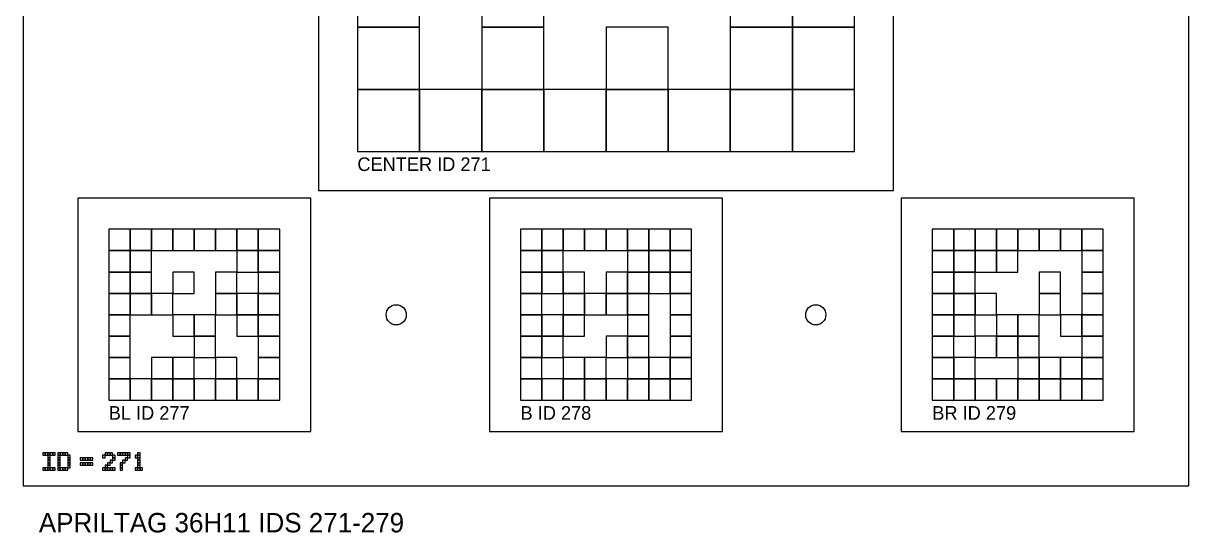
# Model space of a CAD drawing. Extents: x 0 to 1260, y -12 to 1580.
# Drawn here: x 960 to 1260, y -12.1 to 119 of the extents above; entities that cross this region are included whole.
import ezdxf

# ---------------------------------------------------------------- set-up
doc = ezdxf.new("R2010")
doc.units = 0
for name, color, linetype in [('BLACK_POCKET', 7, 'CONTINUOUS'), ('BOARD_TEXT', 7, 'CONTINUOUS'), ('CUT', 7, 'CONTINUOUS'), ('LABEL', 3, 'CONTINUOUS'), ('MOUNT_HOLE', 6, 'CONTINUOUS'), ('QUIET_ZONE', 5, 'CONTINUOUS'), ('TAG_BOUNDARY', 8, 'CONTINUOUS')]:
    doc.layers.add(name, color=color, linetype=linetype)

msp = doc.modelspace()

# ---------------------------------------------------------------- linework, layer by layer
at = {"layer": 'BLACK_POCKET'}
for p, q in [((1046, 134), (1046, 118)), ((1062, 118), (1062, 134)), ((1078, 134), (1078, 118)), ((1094, 118), (1094, 134)), ((1142, 134), (1142, 118)), ((1158, 118), (1158, 134)), ((1158, 134), (1158, 118)), ((1174, 118), (1174, 134)), ((1046, 118), (1062, 118)), ((1062, 118), (1046, 118)), ((1046, 118), (1046, 102)), ((1062, 102), (1062, 118)), ((1078, 118), (1094, 118)), ((1094, 118), (1078, 118)), ((1078, 118), (1078, 102)), ((1094, 102), (1094, 118)), ((1126, 118), (1110, 118)), ((1110, 118), (1110, 102)), ((1126, 102), (1126, 118)), ((1142, 118), (1158, 118)), ((1158, 118), (1142, 118)), ((1142, 118), (1142, 102)), ((1158, 118), (1174, 118)), ((1158, 102), (1158, 118)), ((1174, 118), (1158, 118)), ((1158, 118), (1158, 102)), ((1174, 102), (1174, 118)), ((1046, 102), (1062, 102)), ((1062, 102), (1046, 102)), ((1046, 102), (1046, 86)), ((1062, 86), (1062, 102)), ((1078, 102), (1062, 102)), ((1062, 102), (1062, 86)), ((1078, 102), (1094, 102)), ((1078, 86), (1078, 102)), ((1094, 102), (1078, 102)), ((1078, 102), (1078, 86)), ((1094, 86), (1094, 102)), ((1110, 102), (1094, 102)), ((1094, 102), (1094, 86)), ((1110, 102), (1126, 102)), ((1110, 86), (1110, 102)), ((1126, 102), (1110, 102)), ((1110, 102), (1110, 86)), ((1126, 86), (1126, 102)), ((1142, 102), (1126, 102)), ((1126, 102), (1126, 86)), ((1142, 102), (1158, 102)), ((1142, 86), (1142, 102)), ((1158, 102), (1142, 102)), ((1142, 102), (1142, 86)), ((1158, 102), (1174, 102)), ((1158, 86), (1158, 102)), ((1174, 102), (1158, 102)), ((1158, 102), (1158, 86)), ((1174, 86), (1174, 102)), ((1046, 86), (1062, 86)), ((1062, 86), (1078, 86)), ((1078, 86), (1094, 86)), ((1094, 86), (1110, 86)), ((1110, 86), (1126, 86)), ((1126, 86), (1142, 86)), ((1142, 86), (1158, 86)), ((1158, 86), (1174, 86)), ((987.5, 66), (982, 66)), ((982, 66), (982, 60.5)), ((987.5, 60.5), (987.5, 66)), ((993, 66), (987.5, 66)), ((987.5, 66), (987.5, 60.5)), ((993, 60.5), (993, 66)), ((998.5, 66), (993, 66)), ((993, 66), (993, 60.5)), ((998.5, 60.5), (998.5, 66)), ((1004, 66), (998.5, 66)), ((998.5, 66), (998.5, 60.5)), ((1004, 60.5), (1004, 66)), ((1009.5, 66), (1004, 66)), ((1004, 66), (1004, 60.5)), ((1009.5, 60.5), (1009.5, 66)), ((1015, 66), (1009.5, 66)), ((1009.5, 66), (1009.5, 60.5)), ((1015, 60.5), (1015, 66)), ((1020.5, 66), (1015, 66)), ((1015, 66), (1015, 60.5)), ((1020.5, 60.5), (1020.5, 66)), ((1026, 66), (1020.5, 66)), ((1020.5, 66), (1020.5, 60.5)), ((1026, 60.5), (1026, 66)), ((1093.5, 66), (1088, 66)), ((1088, 66), (1088, 60.5)), ((1093.5, 60.5), (1093.5, 66)), ((1099, 66), (1093.5, 66)), ((1093.5, 66), (1093.5, 60.5)), ((1099, 60.5), (1099, 66)), ((1104.5, 66), (1099, 66)), ((1099, 66), (1099, 60.5)), ((1104.5, 60.5), (1104.5, 66)), ((1110, 66), (1104.5, 66)), ((1104.5, 66), (1104.5, 60.5)), ((1110, 60.5), (1110, 66)), ((1115.5, 66), (1110, 66)), ((1110, 66), (1110, 60.5)), ((1115.5, 60.5), (1115.5, 66)), ((1121, 66), (1115.5, 66)), ((1115.5, 66), (1115.5, 60.5)), ((1121, 60.5), (1121, 66)), ((1126.5, 66), (1121, 66)), ((1121, 66), (1121, 60.5)), ((1126.5, 60.5), (1126.5, 66)), ((1132, 66), (1126.5, 66)), ((1126.5, 66), (1126.5, 60.5)), ((1132, 60.5), (1132, 66)), ((1199.5, 66), (1194, 66)), ((1194, 66), (1194, 60.5)), ((1199.5, 60.5), (1199.5, 66)), ((1205, 66), (1199.5, 66)), ((1199.5, 66), (1199.5, 60.5)), ((1205, 60.5), (1205, 66)), ((1210.5, 66), (1205, 66)), ((1205, 66), (1205, 60.5)), ((1210.5, 60.5), (1210.5, 66)), ((1216, 66), (1210.5, 66)), ((1210.5, 66), (1210.5, 60.5)), ((1216, 60.5), (1216, 66)), ((1221.5, 66), (1216, 66)), ((1216, 66), (1216, 60.5)), ((1221.5, 60.5), (1221.5, 66)), ((1227, 66), (1221.5, 66)), ((1221.5, 66), (1221.5, 60.5)), ((1227, 60.5), (1227, 66)), ((1232.5, 66), (1227, 66)), ((1227, 66), (1227, 60.5)), ((1232.5, 60.5), (1232.5, 66)), ((1238, 66), (1232.5, 66)), ((1232.5, 66), (1232.5, 60.5)), ((1238, 60.5), (1238, 66)), ((982, 60.5), (987.5, 60.5)), ((987.5, 60.5), (982, 60.5)), ((982, 60.5), (982, 55)), ((987.5, 60.5), (993, 60.5)), ((987.5, 55), (987.5, 60.5)), ((993, 60.5), (987.5, 60.5)), ((987.5, 60.5), (987.5, 55)), ((993, 60.5), (998.5, 60.5)), ((993, 55), (993, 60.5)), ((998.5, 60.5), (1004, 60.5)), ((1004, 60.5), (1009.5, 60.5)), ((1009.5, 60.5), (1015, 60.5)), ((1015, 60.5), (1020.5, 60.5)), ((1020.5, 60.5), (1015, 60.5)), ((1015, 60.5), (1015, 55)), ((1020.5, 60.5), (1026, 60.5)), ((1020.5, 55), (1020.5, 60.5)), ((1026, 60.5), (1020.5, 60.5)), ((1020.5, 60.5), (1020.5, 55)), ((1026, 55), (1026, 60.5)), ((1088, 60.5), (1093.5, 60.5)), ((1093.5, 60.5), (1088, 60.5)), ((1088, 60.5), (1088, 55)), ((1093.5, 60.5), (1099, 60.5)), ((1093.5, 55), (1093.5, 60.5)), ((1099, 60.5), (1093.5, 60.5)), ((1093.5, 60.5), (1093.5, 55)), ((1099, 60.5), (1104.5, 60.5)), ((1099, 55), (1099, 60.5)), ((1104.5, 60.5), (1110, 60.5)), ((1110, 60.5), (1115.5, 60.5)), ((1115.5, 60.5), (1121, 60.5)), ((1121, 60.5), (1115.5, 60.5)), ((1115.5, 60.5), (1115.5, 55)), ((1121, 60.5), (1126.5, 60.5)), ((1121, 55), (1121, 60.5)), ((1126.5, 60.5), (1121, 60.5)), ((1121, 60.5), (1121, 55)), ((1126.5, 60.5), (1132, 60.5)), ((1126.5, 55), (1126.5, 60.5)), ((1132, 60.5), (1126.5, 60.5)), ((1126.5, 60.5), (1126.5, 55)), ((1132, 55), (1132, 60.5)), ((1194, 60.5), (1199.5, 60.5)), ((1199.5, 60.5), (1194, 60.5)), ((1194, 60.5), (1194, 55)), ((1199.5, 60.5), (1205, 60.5)), ((1199.5, 55), (1199.5, 60.5)), ((1205, 60.5), (1199.5, 60.5)), ((1199.5, 60.5), (1199.5, 55)), ((1205, 60.5), (1210.5, 60.5)), ((1205, 55), (1205, 60.5)), ((1210.5, 60.5), (1205, 60.5)), ((1205, 60.5), (1205, 55)), ((1210.5, 60.5), (1216, 60.5)), ((1210.5, 55), (1210.5, 60.5)), ((1216, 60.5), (1210.5, 60.5)), ((1210.5, 60.5), (1210.5, 55)), ((1216, 60.5), (1221.5, 60.5)), ((1216, 55), (1216, 60.5)), ((1221.5, 60.5), (1227, 60.5)), ((1227, 60.5), (1232.5, 60.5)), ((1232.5, 60.5), (1238, 60.5)), ((1238, 60.5), (1232.5, 60.5)), ((1232.5, 60.5), (1232.5, 55)), ((1238, 55), (1238, 60.5)), ((982, 55), (987.5, 55)), ((987.5, 55), (982, 55)), ((982, 55), (982, 49.5)), ((987.5, 55), (993, 55)), ((987.5, 49.5), (987.5, 55)), ((993, 55), (987.5, 55)), ((987.5, 55), (987.5, 49.5)), ((993, 49.5), (993, 55)), ((1004, 55), (998.5, 55)), ((998.5, 55), (998.5, 49.5)), ((1004, 49.5), (1004, 55)), ((1015, 55), (1009.5, 55)), ((1009.5, 55), (1009.5, 49.5)), ((1015, 55), (1020.5, 55)), ((1015, 49.5), (1015, 55)), ((1020.5, 55), (1026, 55)), ((1026, 55), (1020.5, 55)), ((1020.5, 55), (1020.5, 49.5)), ((1026, 49.5), (1026, 55)), ((1088, 55), (1093.5, 55)), ((1093.5, 55), (1088, 55)), ((1088, 55), (1088, 49.5)), ((1093.5, 55), (1099, 55)), ((1093.5, 49.5), (1093.5, 55)), ((1099, 55), (1093.5, 55)), ((1093.5, 55), (1093.5, 49.5)), ((1099, 49.5), (1099, 55)), ((1104.5, 55), (1099, 55)), ((1099, 55), (1099, 49.5)), ((1104.5, 49.5), (1104.5, 55)), ((1115.5, 55), (1110, 55)), ((1110, 55), (1110, 49.5)), ((1115.5, 55), (1121, 55)), ((1115.5, 49.5), (1115.5, 55)), ((1121, 55), (1115.5, 55)), ((1115.5, 55), (1115.5, 49.5)), ((1121, 55), (1126.5, 55)), ((1121, 49.5), (1121, 55)), ((1126.5, 55), (1121, 55)), ((1121, 55), (1121, 49.5)), ((1126.5, 55), (1132, 55)), ((1126.5, 49.5), (1126.5, 55)), ((1132, 55), (1126.5, 55)), ((1126.5, 55), (1126.5, 49.5)), ((1132, 49.5), (1132, 55)), ((1194, 55), (1199.5, 55)), ((1199.5, 55), (1194, 55)), ((1194, 55), (1194, 49.5)), ((1199.5, 55), (1205, 55)), ((1199.5, 49.5), (1199.5, 55)), ((1205, 55), (1199.5, 55)), ((1199.5, 55), (1199.5, 49.5)), ((1205, 55), (1210.5, 55)), ((1205, 49.5), (1205, 55)), ((1210.5, 55), (1216, 55)), ((1227, 55), (1221.5, 55)), ((1221.5, 55), (1221.5, 49.5)), ((1227, 49.5), (1227, 55)), ((1232.5, 55), (1238, 55)), ((1238, 55), (1232.5, 55)), ((1232.5, 55), (1232.5, 49.5)), ((1238, 49.5), (1238, 55)), ((982, 49.5), (987.5, 49.5)), ((987.5, 49.5), (982, 49.5)), ((982, 49.5), (982, 44)), ((987.5, 49.5), (993, 49.5)), ((987.5, 44), (987.5, 49.5)), ((993, 49.5), (987.5, 49.5)), ((987.5, 49.5), (987.5, 44)), ((993, 44), (993, 49.5)), ((998.5, 49.5), (993, 49.5)), ((993, 49.5), (993, 44)), ((998.5, 49.5), (1004, 49.5)), ((998.5, 44), (998.5, 49.5)), ((1009.5, 49.5), (1015, 49.5)), ((1015, 49.5), (1009.5, 49.5)), ((1009.5, 49.5), (1009.5, 44)), ((1015, 44), (1015, 49.5)), ((1020.5, 49.5), (1015, 49.5)), ((1015, 49.5), (1015, 44)), ((1020.5, 49.5), (1026, 49.5)), ((1020.5, 44), (1020.5, 49.5)), ((1026, 49.5), (1020.5, 49.5)), ((1020.5, 49.5), (1020.5, 44)), ((1026, 44), (1026, 49.5)), ((1088, 49.5), (1093.5, 49.5)), ((1093.5, 49.5), (1088, 49.5)), ((1088, 49.5), (1088, 44)), ((1093.5, 49.5), (1099, 49.5)), ((1093.5, 44), (1093.5, 49.5)), ((1099, 49.5), (1104.5, 49.5)), ((1104.5, 49.5), (1099, 49.5)), ((1099, 49.5), (1099, 44)), ((1104.5, 44), (1104.5, 49.5)), ((1110, 49.5), (1104.5, 49.5)), ((1104.5, 49.5), (1104.5, 44)), ((1110, 49.5), (1115.5, 49.5)), ((1110, 44), (1110, 49.5)), ((1115.5, 49.5), (1110, 49.5)), ((1110, 49.5), (1110, 44)), ((1115.5, 49.5), (1121, 49.5)), ((1115.5, 44), (1115.5, 49.5)), ((1121, 49.5), (1115.5, 49.5)), ((1115.5, 49.5), (1115.5, 44)), ((1121, 49.5), (1126.5, 49.5)), ((1121, 44), (1121, 49.5)), ((1126.5, 49.5), (1132, 49.5)), ((1132, 49.5), (1126.5, 49.5)), ((1126.5, 49.5), (1126.5, 44)), ((1132, 44), (1132, 49.5)), ((1194, 49.5), (1199.5, 49.5)), ((1199.5, 49.5), (1194, 49.5)), ((1194, 49.5), (1194, 44)), ((1199.5, 49.5), (1205, 49.5)), ((1199.5, 44), (1199.5, 49.5)), ((1205, 49.5), (1199.5, 49.5)), ((1199.5, 49.5), (1199.5, 44)), ((1205, 44), (1205, 49.5)), ((1210.5, 49.5), (1205, 49.5)), ((1205, 49.5), (1205, 44)), ((1210.5, 44), (1210.5, 49.5)), ((1221.5, 49.5), (1227, 49.5)), ((1227, 49.5), (1221.5, 49.5)), ((1221.5, 49.5), (1221.5, 44)), ((1227, 44), (1227, 49.5)), ((1232.5, 49.5), (1238, 49.5)), ((1238, 49.5), (1232.5, 49.5)), ((1232.5, 49.5), (1232.5, 44)), ((1238, 44), (1238, 49.5)), ((982, 44), (987.5, 44)), ((987.5, 44), (982, 44)), ((982, 44), (982, 38.5)), ((987.5, 44), (993, 44)), ((987.5, 38.5), (987.5, 44)), ((993, 44), (998.5, 44)), ((1004, 44), (998.5, 44)), ((998.5, 44), (998.5, 38.5)), ((1004, 38.5), (1004, 44)), ((1009.5, 44), (1004, 44)), ((1004, 44), (1004, 38.5)), ((1009.5, 44), (1015, 44)), ((1009.5, 38.5), (1009.5, 44)), ((1015, 44), (1020.5, 44)), ((1020.5, 44), (1015, 44)), ((1015, 44), (1015, 38.5)), ((1020.5, 44), (1026, 44)), ((1020.5, 38.5), (1020.5, 44)), ((1026, 44), (1020.5, 44)), ((1020.5, 44), (1020.5, 38.5)), ((1026, 38.5), (1026, 44)), ((1088, 44), (1093.5, 44)), ((1093.5, 44), (1088, 44)), ((1088, 44), (1088, 38.5)), ((1093.5, 38.5), (1093.5, 44)), ((1099, 44), (1093.5, 44)), ((1093.5, 44), (1093.5, 38.5)), ((1099, 44), (1104.5, 44)), ((1099, 38.5), (1099, 44)), ((1104.5, 44), (1099, 44)), ((1099, 44), (1099, 38.5)), ((1104.5, 44), (1110, 44)), ((1104.5, 38.5), (1104.5, 44)), ((1110, 44), (1115.5, 44)), ((1115.5, 44), (1121, 44)), ((1121, 44), (1115.5, 44)), ((1115.5, 44), (1115.5, 38.5)), ((1121, 38.5), (1121, 44)), ((1126.5, 44), (1132, 44)), ((1132, 44), (1126.5, 44)), ((1126.5, 44), (1126.5, 38.5)), ((1132, 38.5), (1132, 44)), ((1194, 44), (1199.5, 44)), ((1199.5, 44), (1194, 44)), ((1194, 44), (1194, 38.5)), ((1199.5, 44), (1205, 44)), ((1199.5, 38.5), (1199.5, 44)), ((1205, 44), (1199.5, 44)), ((1199.5, 44), (1199.5, 38.5)), ((1205, 44), (1210.5, 44)), ((1205, 38.5), (1205, 44)), ((1216, 44), (1210.5, 44)), ((1210.5, 44), (1210.5, 38.5)), ((1216, 38.5), (1216, 44)), ((1221.5, 44), (1216, 44)), ((1216, 44), (1216, 38.5)), ((1221.5, 44), (1227, 44)), ((1221.5, 38.5), (1221.5, 44)), ((1232.5, 44), (1227, 44)), ((1227, 44), (1227, 38.5)), ((1232.5, 44), (1238, 44)), ((1232.5, 38.5), (1232.5, 44)), ((1238, 44), (1232.5, 44)), ((1232.5, 44), (1232.5, 38.5)), ((1238, 38.5), (1238, 44)), ((982, 38.5), (987.5, 38.5)), ((987.5, 38.5), (982, 38.5)), ((982, 38.5), (982, 33)), ((987.5, 33), (987.5, 38.5)), ((998.5, 38.5), (1004, 38.5)), ((1004, 38.5), (1009.5, 38.5)), ((1009.5, 38.5), (1004, 38.5)), ((1004, 38.5), (1004, 33)), ((1009.5, 33), (1009.5, 38.5)), ((1015, 38.5), (1020.5, 38.5)), ((1020.5, 38.5), (1026, 38.5)), ((1026, 38.5), (1020.5, 38.5)), ((1020.5, 38.5), (1020.5, 33)), ((1026, 33), (1026, 38.5)), ((1088, 38.5), (1093.5, 38.5)), ((1093.5, 38.5), (1088, 38.5)), ((1088, 38.5), (1088, 33)), ((1093.5, 38.5), (1099, 38.5)), ((1093.5, 33), (1093.5, 38.5)), ((1099, 38.5), (1093.5, 38.5)), ((1093.5, 38.5), (1093.5, 33)), ((1099, 38.5), (1104.5, 38.5)), ((1099, 33), (1099, 38.5)), ((1115.5, 38.5), (1110, 38.5)), ((1110, 38.5), (1110, 33)), ((1115.5, 38.5), (1121, 38.5)), ((1115.5, 33), (1115.5, 38.5)), ((1121, 38.5), (1115.5, 38.5)), ((1115.5, 38.5), (1115.5, 33)), ((1121, 33), (1121, 38.5)), ((1126.5, 38.5), (1132, 38.5)), ((1132, 38.5), (1126.5, 38.5)), ((1126.5, 38.5), (1126.5, 33)), ((1132, 33), (1132, 38.5)), ((1194, 38.5), (1199.5, 38.5)), ((1199.5, 38.5), (1194, 38.5)), ((1194, 38.5), (1194, 33)), ((1199.5, 38.5), (1205, 38.5)), ((1199.5, 33), (1199.5, 38.5)), ((1210.5, 38.5), (1205, 38.5)), ((1205, 38.5), (1205, 33)), ((1210.5, 38.5), (1216, 38.5)), ((1210.5, 33), (1210.5, 38.5)), ((1216, 38.5), (1210.5, 38.5)), ((1210.5, 38.5), (1210.5, 33)), ((1216, 38.5), (1221.5, 38.5)), ((1216, 33), (1216, 38.5)), ((1221.5, 38.5), (1216, 38.5)), ((1216, 38.5), (1216, 33)), ((1221.5, 33), (1221.5, 38.5)), ((1227, 38.5), (1232.5, 38.5)), ((1232.5, 38.5), (1238, 38.5)), ((1238, 38.5), (1232.5, 38.5)), ((1232.5, 38.5), (1232.5, 33)), ((1238, 33), (1238, 38.5)), ((982, 33), (987.5, 33)), ((987.5, 33), (982, 33)), ((982, 33), (982, 27.5)), ((987.5, 27.5), (987.5, 33)), ((998.5, 33), (993, 33)), ((993, 33), (993, 27.5)), ((998.5, 27.5), (998.5, 33)), ((1004, 33), (998.5, 33)), ((998.5, 33), (998.5, 27.5)), ((1004, 33), (1009.5, 33)), ((1004, 27.5), (1004, 33)), ((1015, 33), (1009.5, 33)), ((1009.5, 33), (1009.5, 27.5)), ((1015, 27.5), (1015, 33)), ((1020.5, 33), (1026, 33)), ((1026, 33), (1020.5, 33)), ((1020.5, 33), (1020.5, 27.5)), ((1026, 27.5), (1026, 33)), ((1088, 33), (1093.5, 33)), ((1093.5, 33), (1088, 33)), ((1088, 33), (1088, 27.5)), ((1093.5, 33), (1099, 33)), ((1093.5, 27.5), (1093.5, 33)), ((1104.5, 33), (1099, 33)), ((1099, 33), (1099, 27.5)), ((1104.5, 27.5), (1104.5, 33)), ((1110, 33), (1104.5, 33)), ((1104.5, 33), (1104.5, 27.5)), ((1110, 33), (1115.5, 33)), ((1110, 27.5), (1110, 33)), ((1115.5, 33), (1121, 33)), ((1121, 33), (1115.5, 33)), ((1115.5, 33), (1115.5, 27.5)), ((1121, 27.5), (1121, 33)), ((1126.5, 33), (1121, 33)), ((1121, 33), (1121, 27.5)), ((1126.5, 33), (1132, 33)), ((1126.5, 27.5), (1126.5, 33)), ((1132, 33), (1126.5, 33)), ((1126.5, 33), (1126.5, 27.5)), ((1132, 27.5), (1132, 33)), ((1194, 33), (1199.5, 33)), ((1199.5, 33), (1194, 33)), ((1194, 33), (1194, 27.5)), ((1199.5, 27.5), (1199.5, 33)), ((1205, 33), (1199.5, 33)), ((1199.5, 33), (1199.5, 27.5)), ((1205, 33), (1210.5, 33)), ((1205, 27.5), (1205, 33)), ((1210.5, 33), (1216, 33)), ((1216, 33), (1221.5, 33)), ((1221.5, 33), (1216, 33)), ((1216, 33), (1216, 27.5)), ((1221.5, 27.5), (1221.5, 33)), ((1227, 33), (1221.5, 33)), ((1221.5, 33), (1221.5, 27.5)), ((1227, 27.5), (1227, 33)), ((1232.5, 33), (1227, 33)), ((1227, 33), (1227, 27.5)), ((1232.5, 33), (1238, 33)), ((1232.5, 27.5), (1232.5, 33)), ((1238, 33), (1232.5, 33)), ((1232.5, 33), (1232.5, 27.5)), ((1238, 27.5), (1238, 33)), ((982, 27.5), (987.5, 27.5)), ((987.5, 27.5), (982, 27.5)), ((982, 27.5), (982, 22)), ((987.5, 22), (987.5, 27.5)), ((993, 27.5), (987.5, 27.5)), ((987.5, 27.5), (987.5, 22)), ((993, 27.5), (998.5, 27.5)), ((993, 22), (993, 27.5)), ((998.5, 27.5), (993, 27.5)), ((993, 27.5), (993, 22)), ((998.5, 27.5), (1004, 27.5)), ((998.5, 22), (998.5, 27.5)), ((1004, 27.5), (998.5, 27.5)), ((998.5, 27.5), (998.5, 22)), ((1004, 22), (1004, 27.5)), ((1009.5, 27.5), (1004, 27.5)), ((1004, 27.5), (1004, 22)), ((1009.5, 27.5), (1015, 27.5)), ((1009.5, 22), (1009.5, 27.5)), ((1015, 27.5), (1009.5, 27.5)), ((1009.5, 27.5), (1009.5, 22)), ((1015, 22), (1015, 27.5)), ((1020.5, 27.5), (1015, 27.5)), ((1015, 27.5), (1015, 22)), ((1020.5, 27.5), (1026, 27.5)), ((1020.5, 22), (1020.5, 27.5)), ((1026, 27.5), (1020.5, 27.5)), ((1020.5, 27.5), (1020.5, 22)), ((1026, 22), (1026, 27.5)), ((1088, 27.5), (1093.5, 27.5)), ((1093.5, 27.5), (1088, 27.5)), ((1088, 27.5), (1088, 22)), ((1093.5, 22), (1093.5, 27.5)), ((1099, 27.5), (1093.5, 27.5)), ((1093.5, 27.5), (1093.5, 22)), ((1099, 27.5), (1104.5, 27.5)), ((1099, 22), (1099, 27.5)), ((1104.5, 27.5), (1099, 27.5)), ((1099, 27.5), (1099, 22)), ((1104.5, 27.5), (1110, 27.5)), ((1104.5, 22), (1104.5, 27.5)), ((1110, 27.5), (1104.5, 27.5)), ((1104.5, 27.5), (1104.5, 22)), ((1110, 22), (1110, 27.5)), ((1115.5, 27.5), (1110, 27.5)), ((1110, 27.5), (1110, 22)), ((1115.5, 27.5), (1121, 27.5)), ((1115.5, 22), (1115.5, 27.5)), ((1121, 27.5), (1115.5, 27.5)), ((1115.5, 27.5), (1115.5, 22)), ((1121, 27.5), (1126.5, 27.5)), ((1121, 22), (1121, 27.5)), ((1126.5, 27.5), (1121, 27.5)), ((1121, 27.5), (1121, 22)), ((1126.5, 27.5), (1132, 27.5)), ((1126.5, 22), (1126.5, 27.5)), ((1132, 27.5), (1126.5, 27.5)), ((1126.5, 27.5), (1126.5, 22)), ((1132, 22), (1132, 27.5)), ((1194, 27.5), (1199.5, 27.5)), ((1199.5, 27.5), (1194, 27.5)), ((1194, 27.5), (1194, 22)), ((1199.5, 27.5), (1205, 27.5)), ((1199.5, 22), (1199.5, 27.5)), ((1205, 27.5), (1199.5, 27.5)), ((1199.5, 27.5), (1199.5, 22)), ((1205, 22), (1205, 27.5)), ((1210.5, 27.5), (1205, 27.5)), ((1205, 27.5), (1205, 22)), ((1210.5, 22), (1210.5, 27.5)), ((1216, 27.5), (1210.5, 27.5)), ((1210.5, 27.5), (1210.5, 22)), ((1216, 27.5), (1221.5, 27.5)), ((1216, 22), (1216, 27.5)), ((1221.5, 27.5), (1216, 27.5)), ((1216, 27.5), (1216, 22)), ((1221.5, 27.5), (1227, 27.5)), ((1221.5, 22), (1221.5, 27.5)), ((1227, 27.5), (1221.5, 27.5)), ((1221.5, 27.5), (1221.5, 22)), ((1227, 27.5), (1232.5, 27.5)), ((1227, 22), (1227, 27.5)), ((1232.5, 27.5), (1227, 27.5)), ((1227, 27.5), (1227, 22)), ((1232.5, 27.5), (1238, 27.5)), ((1232.5, 22), (1232.5, 27.5)), ((1238, 27.5), (1232.5, 27.5)), ((1232.5, 27.5), (1232.5, 22)), ((1238, 22), (1238, 27.5)), ((982, 22), (987.5, 22)), ((987.5, 22), (993, 22)), ((993, 22), (998.5, 22)), ((998.5, 22), (1004, 22)), ((1004, 22), (1009.5, 22)), ((1009.5, 22), (1015, 22)), ((1015, 22), (1020.5, 22)), ((1020.5, 22), (1026, 22)), ((1088, 22), (1093.5, 22)), ((1093.5, 22), (1099, 22)), ((1099, 22), (1104.5, 22)), ((1104.5, 22), (1110, 22)), ((1110, 22), (1115.5, 22)), ((1115.5, 22), (1121, 22)), ((1121, 22), (1126.5, 22)), ((1126.5, 22), (1132, 22)), ((1194, 22), (1199.5, 22)), ((1199.5, 22), (1205, 22)), ((1205, 22), (1210.5, 22)), ((1210.5, 22), (1216, 22)), ((1216, 22), (1221.5, 22)), ((1221.5, 22), (1227, 22)), ((1227, 22), (1232.5, 22)), ((1232.5, 22), (1238, 22))]:
    msp.add_line(p, q, dxfattribs=at)
at = {"layer": 'BOARD_TEXT'}
for p, q in [((965.642857, 8.5), (965, 8.5)), ((965, 8.5), (965, 7.857143)), ((965, 7.857143), (965.642857, 7.857143)), ((965.642857, 7.857143), (965.642857, 8.5)), ((966.285714, 8.5), (965.642857, 8.5)), ((965.642857, 8.5), (965.642857, 7.857143)), ((965.642857, 7.857143), (966.285714, 7.857143)), ((966.285714, 7.857143), (966.285714, 8.5)), ((966.928571, 8.5), (966.285714, 8.5)), ((966.285714, 8.5), (966.285714, 7.857143)), ((966.285714, 7.857143), (966.928571, 7.857143)), ((966.928571, 7.857143), (966.285714, 7.857143)), ((966.285714, 7.857143), (966.285714, 7.214286)), ((966.285714, 7.214286), (966.928571, 7.214286)), ((966.928571, 7.214286), (966.285714, 7.214286)), ((966.285714, 7.214286), (966.285714, 6.571429)), ((966.285714, 6.571429), (966.928571, 6.571429)), ((966.928571, 6.571429), (966.285714, 6.571429)), ((966.285714, 6.571429), (966.285714, 5.928571)), ((966.928571, 7.857143), (966.928571, 8.5)), ((967.571429, 8.5), (966.928571, 8.5)), ((966.928571, 8.5), (966.928571, 7.857143)), ((966.928571, 7.857143), (967.571429, 7.857143)), ((966.928571, 7.214286), (966.928571, 7.857143)), ((966.928571, 6.571429), (966.928571, 7.214286)), ((966.928571, 5.928571), (966.928571, 6.571429)), ((967.571429, 7.857143), (967.571429, 8.5)), ((968.214286, 8.5), (967.571429, 8.5)), ((967.571429, 8.5), (967.571429, 7.857143)), ((967.571429, 7.857143), (968.214286, 7.857143)), ((968.214286, 7.857143), (968.214286, 8.5)), ((969.5, 8.5), (968.857143, 8.5)), ((968.857143, 8.5), (968.857143, 7.857143)), ((968.857143, 7.857143), (969.5, 7.857143)), ((969.5, 7.857143), (968.857143, 7.857143)), ((968.857143, 7.857143), (968.857143, 7.214286)), ((968.857143, 7.214286), (969.5, 7.214286)), ((969.5, 7.214286), (968.857143, 7.214286)), ((968.857143, 7.214286), (968.857143, 6.571429)), ((968.857143, 6.571429), (969.5, 6.571429)), ((969.5, 6.571429), (968.857143, 6.571429)), ((968.857143, 6.571429), (968.857143, 5.928571)), ((969.5, 7.857143), (969.5, 8.5)), ((970.142857, 8.5), (969.5, 8.5)), ((969.5, 8.5), (969.5, 7.857143)), ((969.5, 7.857143), (970.142857, 7.857143)), ((969.5, 7.214286), (969.5, 7.857143)), ((969.5, 6.571429), (969.5, 7.214286)), ((969.5, 5.928571), (969.5, 6.571429)), ((970.142857, 7.857143), (970.142857, 8.5)), ((970.785714, 8.5), (970.142857, 8.5)), ((970.142857, 8.5), (970.142857, 7.857143)), ((970.142857, 7.857143), (970.785714, 7.857143)), ((970.785714, 7.857143), (970.785714, 8.5)), ((971.428571, 8.5), (970.785714, 8.5)), ((970.785714, 8.5), (970.785714, 7.857143)), ((970.785714, 7.857143), (971.428571, 7.857143)), ((971.428571, 7.857143), (971.428571, 8.5)), ((972.071429, 7.857143), (971.428571, 7.857143)), ((971.428571, 7.857143), (971.428571, 7.214286)), ((971.428571, 7.214286), (972.071429, 7.214286)), ((972.071429, 7.214286), (971.428571, 7.214286)), ((971.428571, 7.214286), (971.428571, 6.571429)), ((971.428571, 6.571429), (972.071429, 6.571429)), ((972.071429, 6.571429), (971.428571, 6.571429)), ((971.428571, 6.571429), (971.428571, 5.928571)), ((972.071429, 7.214286), (972.071429, 7.857143)), ((972.071429, 6.571429), (972.071429, 7.214286)), ((972.071429, 5.928571), (972.071429, 6.571429)), ((975.285714, 7.214286), (974.642857, 7.214286)), ((974.642857, 7.214286), (974.642857, 6.571429)), ((974.642857, 6.571429), (975.285714, 6.571429)), ((975.285714, 6.571429), (975.285714, 7.214286)), ((975.928571, 7.214286), (975.285714, 7.214286)), ((975.285714, 7.214286), (975.285714, 6.571429)), ((975.285714, 6.571429), (975.928571, 6.571429)), ((975.928571, 6.571429), (975.928571, 7.214286)), ((976.571429, 7.214286), (975.928571, 7.214286)), ((975.928571, 7.214286), (975.928571, 6.571429)), ((975.928571, 6.571429), (976.571429, 6.571429)), ((976.571429, 6.571429), (976.571429, 7.214286)), ((977.214286, 7.214286), (976.571429, 7.214286)), ((976.571429, 7.214286), (976.571429, 6.571429)), ((976.571429, 6.571429), (977.214286, 6.571429)), ((977.214286, 6.571429), (977.214286, 7.214286)), ((977.857143, 7.214286), (977.214286, 7.214286)), ((977.214286, 7.214286), (977.214286, 6.571429)), ((977.214286, 6.571429), (977.857143, 6.571429)), ((977.857143, 6.571429), (977.857143, 7.214286)), ((981.071429, 7.857143), (980.428571, 7.857143)), ((980.428571, 7.857143), (980.428571, 7.214286)), ((980.428571, 7.214286), (981.071429, 7.214286)), ((981.714286, 8.5), (981.071429, 8.5)), ((981.071429, 8.5), (981.071429, 7.857143)), ((981.071429, 7.857143), (981.714286, 7.857143)), ((981.071429, 7.214286), (981.071429, 7.857143)), ((981.714286, 7.857143), (981.714286, 8.5)), ((982.357143, 8.5), (981.714286, 8.5)), ((981.714286, 8.5), (981.714286, 7.857143)), ((981.714286, 7.857143), (982.357143, 7.857143)), ((982.357143, 7.857143), (982.357143, 8.5)), ((983, 8.5), (982.357143, 8.5)), ((982.357143, 8.5), (982.357143, 7.857143)), ((982.357143, 7.857143), (983, 7.857143)), ((983, 6.571429), (982.357143, 6.571429)), ((982.357143, 6.571429), (982.357143, 5.928571)), ((983, 7.857143), (983, 8.5)), ((983.642857, 7.857143), (983, 7.857143)), ((983, 7.857143), (983, 7.214286)), ((983, 7.214286), (983.642857, 7.214286)), ((983.642857, 7.214286), (983, 7.214286)), ((983, 7.214286), (983, 6.571429)), ((983, 6.571429), (983.642857, 6.571429)), ((983, 5.928571), (983, 6.571429)), ((983.642857, 7.214286), (983.642857, 7.857143)), ((983.642857, 6.571429), (983.642857, 7.214286)), ((984.928571, 8.5), (984.285714, 8.5)), ((984.285714, 8.5), (984.285714, 7.857143)), ((984.285714, 7.857143), (984.928571, 7.857143)), ((984.928571, 7.857143), (984.928571, 8.5)), ((985.571429, 8.5), (984.928571, 8.5)), ((984.928571, 8.5), (984.928571, 7.857143)), ((984.928571, 7.857143), (985.571429, 7.857143)), ((985.571429, 7.857143), (985.571429, 8.5)), ((986.214286, 8.5), (985.571429, 8.5)), ((985.571429, 8.5), (985.571429, 7.857143)), ((985.571429, 7.857143), (986.214286, 7.857143)), ((986.214286, 6.571429), (985.571429, 6.571429)), ((985.571429, 6.571429), (985.571429, 5.928571)), ((986.214286, 7.857143), (986.214286, 8.5)), ((986.857143, 8.5), (986.214286, 8.5)), ((986.214286, 8.5), (986.214286, 7.857143)), ((986.214286, 7.857143), (986.857143, 7.857143)), ((986.857143, 7.214286), (986.214286, 7.214286)), ((986.214286, 7.214286), (986.214286, 6.571429)), ((986.214286, 6.571429), (986.857143, 6.571429)), ((986.214286, 5.928571), (986.214286, 6.571429)), ((986.857143, 7.857143), (986.857143, 8.5)), ((987.5, 8.5), (986.857143, 8.5)), ((986.857143, 8.5), (986.857143, 7.857143)), ((986.857143, 7.857143), (987.5, 7.857143)), ((987.5, 7.857143), (986.857143, 7.857143)), ((986.857143, 7.857143), (986.857143, 7.214286)), ((986.857143, 7.214286), (987.5, 7.214286)), ((986.857143, 6.571429), (986.857143, 7.214286)), ((987.5, 7.857143), (987.5, 8.5)), ((987.5, 7.214286), (987.5, 7.857143)), ((989.428571, 7.857143), (988.785714, 7.857143)), ((988.785714, 7.857143), (988.785714, 7.214286)), ((988.785714, 7.214286), (989.428571, 7.214286)), ((990.071429, 8.5), (989.428571, 8.5)), ((989.428571, 8.5), (989.428571, 7.857143)), ((989.428571, 7.857143), (990.071429, 7.857143)), ((989.428571, 7.214286), (989.428571, 7.857143)), ((990.071429, 7.857143), (989.428571, 7.857143)), ((989.428571, 7.857143), (989.428571, 7.214286)), ((989.428571, 7.214286), (990.071429, 7.214286)), ((990.071429, 7.214286), (989.428571, 7.214286)), ((989.428571, 7.214286), (989.428571, 6.571429)), ((989.428571, 6.571429), (990.071429, 6.571429)), ((990.071429, 6.571429), (989.428571, 6.571429)), ((989.428571, 6.571429), (989.428571, 5.928571)), ((990.071429, 7.857143), (990.071429, 8.5)), ((990.071429, 7.214286), (990.071429, 7.857143)), ((990.071429, 6.571429), (990.071429, 7.214286)), ((990.071429, 5.928571), (990.071429, 6.571429)), ((965.642857, 4.642857), (965, 4.642857)), ((965, 4.642857), (965, 4)), ((965, 4), (965.642857, 4)), ((965.642857, 4), (965.642857, 4.642857)), ((966.285714, 4.642857), (965.642857, 4.642857)), ((965.642857, 4.642857), (965.642857, 4)), ((965.642857, 4), (966.285714, 4)), ((966.285714, 5.928571), (966.928571, 5.928571)), ((966.928571, 5.928571), (966.285714, 5.928571)), ((966.285714, 5.928571), (966.285714, 5.285714)), ((966.285714, 5.285714), (966.928571, 5.285714)), ((966.928571, 5.285714), (966.285714, 5.285714)), ((966.285714, 5.285714), (966.285714, 4.642857)), ((966.285714, 4.642857), (966.928571, 4.642857)), ((966.285714, 4), (966.285714, 4.642857)), ((966.928571, 4.642857), (966.285714, 4.642857)), ((966.285714, 4.642857), (966.285714, 4)), ((966.285714, 4), (966.928571, 4)), ((966.928571, 5.285714), (966.928571, 5.928571)), ((966.928571, 4.642857), (966.928571, 5.285714)), ((966.928571, 4), (966.928571, 4.642857)), ((967.571429, 4.642857), (966.928571, 4.642857)), ((966.928571, 4.642857), (966.928571, 4)), ((966.928571, 4), (967.571429, 4)), ((967.571429, 4), (967.571429, 4.642857)), ((968.214286, 4.642857), (967.571429, 4.642857)), ((967.571429, 4.642857), (967.571429, 4)), ((967.571429, 4), (968.214286, 4)), ((968.214286, 4), (968.214286, 4.642857)), ((968.857143, 5.928571), (969.5, 5.928571)), ((969.5, 5.928571), (968.857143, 5.928571)), ((968.857143, 5.928571), (968.857143, 5.285714)), ((968.857143, 5.285714), (969.5, 5.285714)), ((969.5, 5.285714), (968.857143, 5.285714)), ((968.857143, 5.285714), (968.857143, 4.642857)), ((968.857143, 4.642857), (969.5, 4.642857)), ((969.5, 4.642857), (968.857143, 4.642857)), ((968.857143, 4.642857), (968.857143, 4)), ((968.857143, 4), (969.5, 4)), ((969.5, 5.285714), (969.5, 5.928571)), ((969.5, 4.642857), (969.5, 5.285714)), ((969.5, 4), (969.5, 4.642857)), ((970.142857, 4.642857), (969.5, 4.642857)), ((969.5, 4.642857), (969.5, 4)), ((969.5, 4), (970.142857, 4)), ((970.142857, 4), (970.142857, 4.642857)), ((970.785714, 4.642857), (970.142857, 4.642857)), ((970.142857, 4.642857), (970.142857, 4)), ((970.142857, 4), (970.785714, 4)), ((970.785714, 4), (970.785714, 4.642857)), ((971.428571, 4.642857), (970.785714, 4.642857)), ((970.785714, 4.642857), (970.785714, 4)), ((970.785714, 4), (971.428571, 4)), ((971.428571, 5.928571), (972.071429, 5.928571)), ((972.071429, 5.928571), (971.428571, 5.928571)), ((971.428571, 5.928571), (971.428571, 5.285714)), ((971.428571, 5.285714), (972.071429, 5.285714)), ((972.071429, 5.285714), (971.428571, 5.285714)), ((971.428571, 5.285714), (971.428571, 4.642857)), ((971.428571, 4.642857), (972.071429, 4.642857)), ((971.428571, 4), (971.428571, 4.642857)), ((972.071429, 5.285714), (972.071429, 5.928571)), ((972.071429, 4.642857), (972.071429, 5.285714)), ((975.285714, 5.928571), (974.642857, 5.928571)), ((974.642857, 5.928571), (974.642857, 5.285714)), ((974.642857, 5.285714), (975.285714, 5.285714)), ((975.285714, 5.285714), (975.285714, 5.928571)), ((975.928571, 5.928571), (975.285714, 5.928571)), ((975.285714, 5.928571), (975.285714, 5.285714)), ((975.285714, 5.285714), (975.928571, 5.285714)), ((975.928571, 5.285714), (975.928571, 5.928571)), ((976.571429, 5.928571), (975.928571, 5.928571)), ((975.928571, 5.928571), (975.928571, 5.285714)), ((975.928571, 5.285714), (976.571429, 5.285714)), ((976.571429, 5.285714), (976.571429, 5.928571)), ((977.214286, 5.928571), (976.571429, 5.928571)), ((976.571429, 5.928571), (976.571429, 5.285714)), ((976.571429, 5.285714), (977.214286, 5.285714)), ((977.214286, 5.285714), (977.214286, 5.928571)), ((977.857143, 5.928571), (977.214286, 5.928571)), ((977.214286, 5.928571), (977.214286, 5.285714)), ((977.214286, 5.285714), (977.857143, 5.285714)), ((977.857143, 5.285714), (977.857143, 5.928571)), ((981.071429, 4.642857), (980.428571, 4.642857)), ((980.428571, 4.642857), (980.428571, 4)), ((980.428571, 4), (981.071429, 4)), ((981.714286, 5.285714), (981.071429, 5.285714)), ((981.071429, 5.285714), (981.071429, 4.642857)), ((981.071429, 4.642857), (981.714286, 4.642857)), ((981.071429, 4), (981.071429, 4.642857)), ((981.714286, 4.642857), (981.071429, 4.642857)), ((981.071429, 4.642857), (981.071429, 4)), ((981.071429, 4), (981.714286, 4)), ((982.357143, 5.928571), (981.714286, 5.928571)), ((981.714286, 5.928571), (981.714286, 5.285714)), ((981.714286, 5.285714), (982.357143, 5.285714)), ((981.714286, 4.642857), (981.714286, 5.285714)), ((981.714286, 4), (981.714286, 4.642857)), ((982.357143, 4.642857), (981.714286, 4.642857)), ((981.714286, 4.642857), (981.714286, 4)), ((981.714286, 4), (982.357143, 4)), ((982.357143, 5.928571), (983, 5.928571)), ((982.357143, 5.285714), (982.357143, 5.928571)), ((982.357143, 4), (982.357143, 4.642857)), ((983, 4.642857), (982.357143, 4.642857)), ((982.357143, 4.642857), (982.357143, 4)), ((982.357143, 4), (983, 4)), ((983, 4), (983, 4.642857)), ((983.642857, 4.642857), (983, 4.642857)), ((983, 4.642857), (983, 4)), ((983, 4), (983.642857, 4)), ((983.642857, 4), (983.642857, 4.642857)), ((985.571429, 5.928571), (984.928571, 5.928571)), ((984.928571, 5.928571), (984.928571, 5.285714)), ((984.928571, 5.285714), (985.571429, 5.285714)), ((985.571429, 5.285714), (984.928571, 5.285714)), ((984.928571, 5.285714), (984.928571, 4.642857)), ((984.928571, 4.642857), (985.571429, 4.642857)), ((985.571429, 4.642857), (984.928571, 4.642857)), ((984.928571, 4.642857), (984.928571, 4)), ((984.928571, 4), (985.571429, 4)), ((985.571429, 5.928571), (986.214286, 5.928571)), ((985.571429, 5.285714), (985.571429, 5.928571)), ((985.571429, 4.642857), (985.571429, 5.285714)), ((985.571429, 4), (985.571429, 4.642857)), ((989.428571, 4.642857), (988.785714, 4.642857)), ((988.785714, 4.642857), (988.785714, 4)), ((988.785714, 4), (989.428571, 4)), ((989.428571, 5.928571), (990.071429, 5.928571)), ((990.071429, 5.928571), (989.428571, 5.928571)), ((989.428571, 5.928571), (989.428571, 5.285714)), ((989.428571, 5.285714), (990.071429, 5.285714)), ((990.071429, 5.285714), (989.428571, 5.285714)), ((989.428571, 5.285714), (989.428571, 4.642857)), ((989.428571, 4.642857), (990.071429, 4.642857)), ((989.428571, 4), (989.428571, 4.642857)), ((990.071429, 4.642857), (989.428571, 4.642857)), ((989.428571, 4.642857), (989.428571, 4)), ((989.428571, 4), (990.071429, 4)), ((990.071429, 5.285714), (990.071429, 5.928571)), ((990.071429, 4.642857), (990.071429, 5.285714)), ((990.071429, 4), (990.071429, 4.642857)), ((990.714286, 4.642857), (990.071429, 4.642857)), ((990.071429, 4.642857), (990.071429, 4)), ((990.071429, 4), (990.714286, 4)), ((990.714286, 4), (990.714286, 4.642857))]:
    msp.add_line(p, q, dxfattribs=at)
at = {"layer": 'CUT'}
for p, q in [((960, 300), (960, 0)), ((1260, 0), (1260, 300)), ((960, 0), (1260, 0))]:
    msp.add_line(p, q, dxfattribs=at)
at = {"layer": 'MOUNT_HOLE'}
for centre in [(1056, 44), (1164, 44)]:
    msp.add_circle(centre, 2.6, dxfattribs=at)
at = {"layer": 'QUIET_ZONE'}
for p, q in [((1036, 224), (1036, 76)), ((1184, 76), (1184, 224)), ((1036, 76), (1184, 76)), ((1034, 74), (974, 74)), ((974, 74), (974, 14)), ((1034, 14), (1034, 74)), ((1140, 74), (1080, 74)), ((1080, 74), (1080, 14)), ((1140, 14), (1140, 74)), ((1246, 74), (1186, 74)), ((1186, 74), (1186, 14)), ((1246, 14), (1246, 74)), ((974, 14), (1034, 14)), ((1080, 14), (1140, 14)), ((1186, 14), (1246, 14))]:
    msp.add_line(p, q, dxfattribs=at)
at = {"layer": 'TAG_BOUNDARY'}
for p, q in [((1046, 214), (1046, 86)), ((1174, 86), (1174, 214)), ((1046, 86), (1174, 86)), ((1026, 66), (982, 66)), ((982, 66), (982, 22)), ((1026, 22), (1026, 66)), ((1132, 66), (1088, 66)), ((1088, 66), (1088, 22)), ((1132, 22), (1132, 66)), ((1238, 66), (1194, 66)), ((1194, 66), (1194, 22)), ((1238, 22), (1238, 66)), ((982, 22), (1026, 22)), ((1088, 22), (1132, 22)), ((1194, 22), (1238, 22))]:
    msp.add_line(p, q, dxfattribs=at)

# ---------------------------------------------------------------- texts
at = {"layer": 'LABEL'}
for s, height, p in [('CENTER ID 271', 3.5, (1046, 81)), ('BL ID 277', 3.5, (982, 17)), ('B ID 278', 3.5, (1088, 17)), ('BR ID 279', 3.5, (1194, 17)), ('APRILTAG 36H11 IDS 271-279', 5, (964, -12))]:
    msp.add_text(s, height=height, dxfattribs=at).set_placement(p)

doc.saveas('drawing.dxf')
